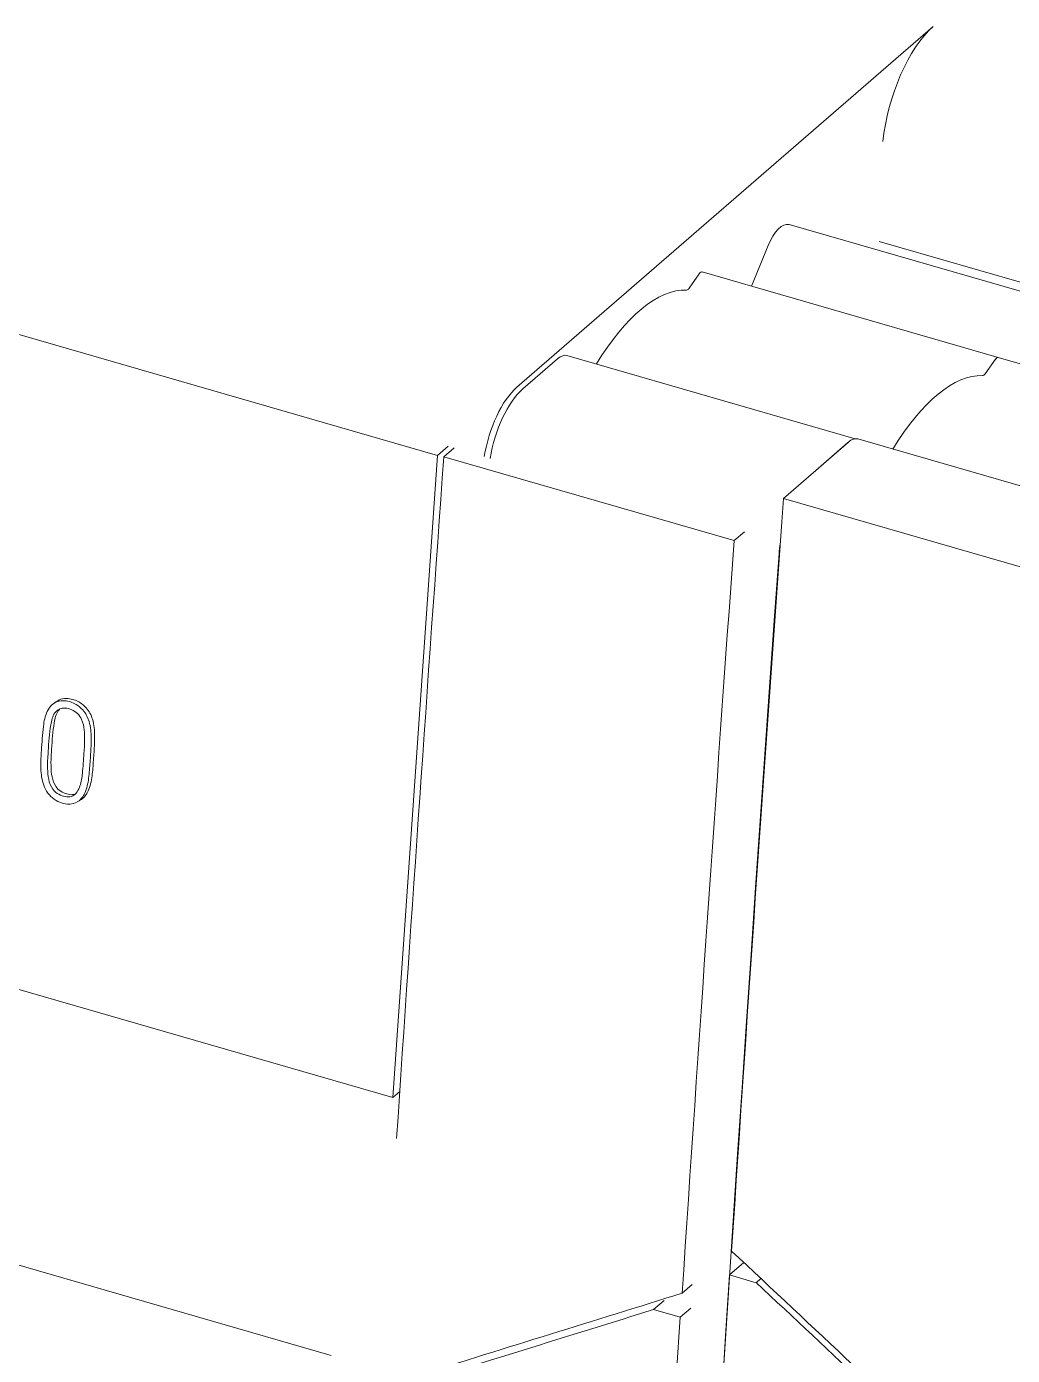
# Model space of a CAD drawing. Header units: inches. Extents: x 9220 to 92460, y -39241 to 4813.
# Drawn here: x 74691.94 to 74702.62, y -33745.31 to -33730.93 of the extents above; entities that cross this region are included whole.
import ezdxf

# ---------------------------------------------------------------- set-up
doc = ezdxf.new("R2010")
doc.units = ezdxf.units.IN
doc.header["$MEASUREMENT"] = 0

# ---------------------------------------------------------------- blocks, each defined once
blk = doc.blocks.new('A$C027ebf9d')
at = {"color": 0, "linetype": 'Continuous', "lineweight": 0}
for p, q in [((20.22429, -14.66258), (19.37872, -14.41848)), ((20.5096, -14.41578), (20.26997, -14.62331)), ((20.59255, -14.57757), (20.42668, -14.52969)), ((20.40504, -14.56518), (20.41457, -14.54179)), ((20.47857, -14.53937), (20.62828, -14.58259)), ((20.36911, -14.5663), (20.37494, -14.55804)), ((20.37663, -14.55698), (20.54711, -14.6062)), ((20.46479, -14.65293), (20.2988, -14.60501)), ((20.29345, -14.60691), (20.27337, -14.6243)), ((20.53957, -14.61552), (20.54542, -14.60724)), ((20.69503, -14.6489), (20.54711, -14.6062)), ((20.22429, -14.66258), (20.23044, -14.65724)), ((20.22795, -14.66334), (20.23385, -14.65823)), ((20.46077, -14.65492), (20.42345, -14.68724)), ((20.44044, -14.67253), (20.46052, -14.65514)), ((20.63332, -14.70128), (20.46625, -14.65306)), ((20.19862, -15.032), (20.22429, -14.66258)), ((20.39502, -14.71157), (20.22795, -14.66334)), ((20.59052, -14.73547), (20.42345, -14.68724)), ((20.40092, -14.70646), (20.39502, -14.71157)), ((20.19862, -15.032), (19.35305, -14.78791)), ((20.00373, -14.80499), (20.00569, -14.80374)), ((20.01733, -14.86174), (20.01928, -14.86048)), ((20.20258, -15.02857), (20.19862, -15.032)), ((20.16308, -15.18044), (19.8852, -15.10022)), ((20.40067, -15.12701), (20.39244, -15.13414)), ((20.36514, -15.14468), (20.3709, -15.1397)), ((20.40778, -15.13857), (20.39244, -15.13414)), ((20.40778, -15.13857), (20.41049, -15.13622)), ((20.34866, -15.15404), (20.35467, -15.14883)), ((20.364, -15.15847), (20.34866, -15.15404)), ((20.37002, -15.15326), (20.364, -15.15847))]:
    blk.add_line(p, q, dxfattribs=at)
at = {"color": 0, "linetype": 'Continuous', "lineweight": 0, "extrusion": (0, 0, -1)}
for centre, major_axis, ratio, start_param, end_param in [((20.5096, -14.46692), (0.01638, 0.05674), 0.433013, -1.961777, -0.588003), ((20.42122, -14.5486), (0.00546, 0.01891), 0.433013, -1.329768, 0), ((20.37554, -14.56077), (0.00109, 0.00378), 0.433013, -0.896842, 0), ((20.34031, -14.68172), (0.03276, 0.11348), 0.433013, -1.016233, -0.107561), ((20.54602, -14.60998), (0.00109, 0.00378), 0.433013, -0.894295, 0), ((20.54602, -14.60998), (0.00109, 0.00378), 0.433013, -0.894295, 0), ((20.51079, -14.73094), (0.03276, 0.11348), 0.433013, -1.013463, -0.107922), ((20.51079, -14.73094), (0.03276, 0.11348), 0.433013, -1.013463, -0.107922), ((20.27337, -14.65839), (0.01092, 0.03783), 0.433013, -1.84875, -0.588003), ((39.74077, -2.26535), (10.91931, 37.82561), 0.433013, -2.037315, -2.026413), ((39.93599, -2.28949), (10.9193, 37.82555), 0.433013, -2.163893, -2.027289), ((104.76083, 45.79242), (-127.39754, 88.2636), 0.649519, -1.346513, -1.345256), ((90.70114, 49.81857), (-138.90728, -68.74128), 0.216506, -0.93645, -0.935193)]:
    blk.add_ellipse(centre, major_axis=major_axis, ratio=ratio, start_param=start_param, end_param=end_param, dxfattribs=at)
at = {"color": 0, "linetype": 'Continuous', "lineweight": 0}
for centre, major_axis, ratio, start_param, end_param in [((20.36852, -14.56357), (-0.00109, -0.00378), 0.433013, 0.107561, 0.896842), ((20.53897, -14.61278), (-0.00109, -0.00378), 0.433013, 0.107922, 0.894295), ((20.26997, -14.65741), (-0.01092, -0.03783), 0.433013, -2.55359, -1.292842), ((39.93628, -2.28925), (-10.91932, -37.82563), 0.433013, -1.11518, -1.10314), ((39.90785, -2.31358), (-10.91932, -37.82563), 0.433013, -1.11518, -1.10314), ((20.44044, -14.70662), (-0.01092, -0.03783), 0.433013, -1.273814, -1.114304), ((39.93599, -2.28949), (-10.9193, -37.82555), 0.433013, -1.102762, -0.989056), ((47.01908, -4.33421), (-60.02109, 50.16105), 0.329077, 1.39746, 1.399757), ((32.82446, -0.26911), (-62.15603, -22.1223), 0.154194, 1.311892, 1.314189), ((39.90755, -2.31382), (-10.9193, -37.82555), 0.433013, -1.102762, -0.989056)]:
    blk.add_ellipse(centre, major_axis=major_axis, ratio=ratio, start_param=start_param, end_param=end_param, dxfattribs=at)
blk.add_open_spline([(20.29345, -14.60691), (20.29553, -14.60527), (20.29729, -14.60457), (20.2988, -14.60501)], degree=3, dxfattribs=at)
for points, knots in [([(20.46625, -14.65306), (20.46615, -14.65303), (20.46535, -14.65283), (20.46356, -14.65297), (20.46178, -14.65406), (20.46077, -14.65492)], [0.98843695, 0.98843695, 0.98843695, 0.98843695, 0.98914342, 0.99413562, 1, 1, 1, 1]), ([(20.00975, -14.80374), (20.00828, -14.80361), (20.00395, -14.80386), (19.99889, -14.8095), (19.99704, -14.81999), (19.99643, -14.83078), (19.99577, -14.84003), (19.99624, -14.84794), (19.99789, -14.85452), (20.00373, -14.86118), (20.0106, -14.86384), (20.01777, -14.86241), (20.02202, -14.85647), (20.02367, -14.8483), (20.0243, -14.83907), (20.02497, -14.82985), (20.0251, -14.82202), (20.02379, -14.81478), (20.02097, -14.80931), (20.01571, -14.80511), (20.01195, -14.80394), (20.00975, -14.80374)], [0, 0, 0, 0, 0.03125, 0.09375, 0.15625, 0.25, 0.3125, 0.34375, 0.40625, 0.4375, 0.5, 0.546875, 0.59375, 0.65625, 0.71875, 0.78125, 0.84375, 0.875, 0.921875, 0.953125, 1, 1, 1, 1]), ([(20.0117, -14.80248), (20.01023, -14.80235), (20.00808, -14.80247), (20.00625, -14.80337), (20.00569, -14.80374)], [0, 0, 0, 0, 0.03125, 0.04655442, 0.04655442, 0.04655442, 0.04655442]), ([(20.01928, -14.86048), (20.01928, -14.86048), (20.021, -14.85937), (20.02397, -14.85522), (20.02562, -14.84705), (20.02625, -14.83781), (20.02692, -14.82859), (20.02706, -14.82076), (20.02574, -14.81352), (20.02292, -14.80805), (20.01766, -14.80385), (20.0139, -14.80269), (20.0117, -14.80248)], [0.5468205, 0.5468205, 0.5468205, 0.5468205, 0.546875, 0.59375, 0.65625, 0.71875, 0.78125, 0.84375, 0.875, 0.921875, 0.953125, 1, 1, 1, 1]), ([(20.0171, -14.81108), (20.01612, -14.81011), (20.01317, -14.80841), (20.00817, -14.80726), (20.00299, -14.81073), (20.00162, -14.81769), (20.00065, -14.82505), (20.00031, -14.83152), (19.99986, -14.83787), (19.99976, -14.84371), (20.00047, -14.8503), (20.00301, -14.85566), (20.00836, -14.85888), (20.01496, -14.85977), (20.01897, -14.85276), (20.02009, -14.84431), (20.02072, -14.8353), (20.02123, -14.82703), (20.02115, -14.8205), (20.02001, -14.81515), (20.01808, -14.81204), (20.0171, -14.81108)], [0, 0, 0, 0, 0.03125, 0.078125, 0.125, 0.1875, 0.25, 0.3125, 0.34375, 0.40625, 0.453125, 0.5, 0.53125, 0.59375, 0.65625, 0.71875, 0.8125, 0.875, 0.921875, 0.96875, 1, 1, 1, 1]), ([(20.00695, -14.80842), (20.00659, -14.80874), (20.00467, -14.81085), (20.00357, -14.81644), (20.00261, -14.8238), (20.00226, -14.83027), (20.00181, -14.83661), (20.00172, -14.84245), (20.00242, -14.84904), (20.00497, -14.8544), (20.01011, -14.8575), (20.01382, -14.85809), (20.01574, -14.85739)], [0.1120008, 0.1120008, 0.1120008, 0.1120008, 0.125, 0.1875, 0.25, 0.3125, 0.34375, 0.40625, 0.453125, 0.5, 0.53125, 0.5884659, 0.5884659, 0.5884659, 0.5884659])]:
    blk.add_open_spline(points, degree=3, knots=knots, dxfattribs=at)

msp = doc.modelspace()

# ---------------------------------------------------------------- block references
at = {"xscale": 18.8131500959034, "yscale": 18.8131500959034, "zscale": 18.8131500959034}
msp.add_blockref('A$C027ebf9d', (74315.912, -33459.72), dxfattribs=at)

doc.saveas('drawing.dxf')
